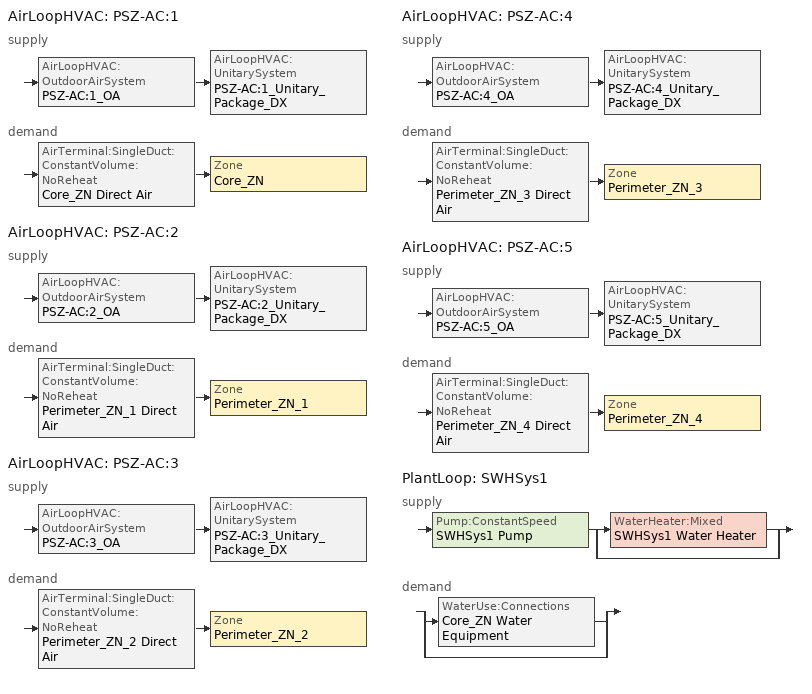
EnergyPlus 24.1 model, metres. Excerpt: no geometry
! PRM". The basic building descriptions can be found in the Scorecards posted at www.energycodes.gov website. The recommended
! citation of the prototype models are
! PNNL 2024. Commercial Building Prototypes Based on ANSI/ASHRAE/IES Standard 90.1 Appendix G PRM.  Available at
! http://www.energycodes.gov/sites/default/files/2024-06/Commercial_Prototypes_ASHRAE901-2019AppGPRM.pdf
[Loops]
AirLoopHVAC 'PSZ-AC:1'
 supply: AirLoopHVAC:OutdoorAirSystem 'PSZ-AC:1_OA' > AirLoopHVAC:UnitarySystem 'PSZ-AC:1_Unitary_Package_DX'
 demand: AirTerminal:SingleDuct:ConstantVolume:NoReheat 'Core_ZN Direct Air' > Zone 'Core_ZN'
AirLoopHVAC 'PSZ-AC:2'
 supply: AirLoopHVAC:OutdoorAirSystem 'PSZ-AC:2_OA' > AirLoopHVAC:UnitarySystem 'PSZ-AC:2_Unitary_Package_DX'
 demand: AirTerminal:SingleDuct:ConstantVolume:NoReheat 'Perimeter_ZN_1 Direct Air' > Zone 'Perimeter_ZN_1'
AirLoopHVAC 'PSZ-AC:3'
 supply: AirLoopHVAC:OutdoorAirSystem 'PSZ-AC:3_OA' > AirLoopHVAC:UnitarySystem 'PSZ-AC:3_Unitary_Package_DX'
 demand: AirTerminal:SingleDuct:ConstantVolume:NoReheat 'Perimeter_ZN_2 Direct Air' > Zone 'Perimeter_ZN_2'
AirLoopHVAC 'PSZ-AC:4'
 supply: AirLoopHVAC:OutdoorAirSystem 'PSZ-AC:4_OA' > AirLoopHVAC:UnitarySystem 'PSZ-AC:4_Unitary_Package_DX'
 demand: AirTerminal:SingleDuct:ConstantVolume:NoReheat 'Perimeter_ZN_3 Direct Air' > Zone 'Perimeter_ZN_3'
AirLoopHVAC 'PSZ-AC:5'
 supply: AirLoopHVAC:OutdoorAirSystem 'PSZ-AC:5_OA' > AirLoopHVAC:UnitarySystem 'PSZ-AC:5_Unitary_Package_DX'
 demand: AirTerminal:SingleDuct:ConstantVolume:NoReheat 'Perimeter_ZN_4 Direct Air' > Zone 'Perimeter_ZN_4'
PlantLoop 'SWHSys1'
 supply: Pump:ConstantSpeed 'SWHSys1 Pump' > split
  | WaterHeater:Mixed 'SWHSys1 Water Heater'
  | bypass
 demand: split
  | WaterUse:Connections 'Core_ZN Water Equipment'
  | bypass
[DesignSpecification:OutdoorAir] Outdoor Air Method=Flow/Area; Outdoor Air Flow per Zone Floor Area {m3/s-m2}=0.0004318
SZ DSOA Core_ZN; SZ DSOA Perimeter_ZN_1; SZ DSOA Perimeter_ZN_2; SZ DSOA Perimeter_ZN_3; SZ DSOA Perimeter_ZN_4
[DesignSpecification:ZoneAirDistribution]
CM DSZAD Building: Zone Air Distribution Effectiveness in Cooling Mode=1; Zone Air Distribution Effectiveness in Heating Mode=1
[Sizing:Zone] Zone Cooling Design Supply Air Temperature Input Method=SupplyAirTemperature; Zone Cooling Design Supply Air Temperature {C}=14; Zone Heating Design Supply Air Temperature Input Method=SupplyAirTemperature; Zone Heating Design Supply Air Temperature {C}=32.2211; Zone Cooling Design Supply Air Humidity Ratio {kgWater/kgDryAir}=0.0085; Zone Heating Design Supply Air Humidity Ratio {kgWater/kgDryAir}=0.008; Zone Heating Sizing Factor=1.15; Zone Cooling Sizing Factor=1.25; Cooling Design Air Flow Method=DesignDay; Cooling Design Air Flow Rate {m3/s}=0; Cooling Minimum Air Flow Fraction=0; Heating Design Air Flow Method=DesignDay; Heating Design Air Flow Rate {m3/s}=0; Zone Load Sizing Method=Sensible Load Only No Latent Load; Zone Latent Cooling Design Supply Air Humidity Ratio Input Method=HumidityRatioDifference; Zone Cooling Design Supply Air Humidity Ratio Difference {kgWater/kgDryAir}=0.005; Zone Latent Heating Design Supply Air Humidity Ratio Input Method=HumidityRatioDifference; Zone Humidification Design Supply Air Humidity Ratio Difference {kgWater/kgDryAir}=0.005
Name | Design Specification Outdoor Air Object
Core_ZN | SZ DSOA Core_ZN
Perimeter_ZN_1 | SZ DSOA Perimeter_ZN_1
Perimeter_ZN_2 | SZ DSOA Perimeter_ZN_2
Perimeter_ZN_3 | SZ DSOA Perimeter_ZN_3
Perimeter_ZN_4 | SZ DSOA Perimeter_ZN_4
[Sizing:System] Type of Load to Size On=Sensible; Design Outdoor Air Flow Rate {m3/s}=AUTOSIZE; Central Heating Maximum System Air Flow Ratio=1; Preheat Design Temperature {C}=7; Preheat Design Humidity Ratio {kgWater/kgDryAir}=0.008; Precool Design Humidity Ratio {kgWater/kgDryAir}=0.008; Central Cooling Design Supply Air Temperature {C}=12.7789; Central Heating Design Supply Air Temperature {C}=32.22; Type of Zone Sum to Use=NonCoincident; 100% Outdoor Air in Cooling=No; 100% Outdoor Air in Heating=No; Central Cooling Design Supply Air Humidity Ratio {kgWater/kgDryAir}=0.0085; Central Heating Design Supply Air Humidity Ratio {kgWater/kgDryAir}=0.008; Cooling Supply Air Flow Rate Method=DesignDay; Cooling Supply Air Flow Rate {m3/s}=0; Heating Supply Air Flow Rate Method=DesignDay; Heating Supply Air Flow Rate {m3/s}=0; System Outdoor Air Method=ZoneSum; Zone Maximum Outdoor Air Fraction=1; Cooling Design Capacity Method=CoolingDesignCapacity; Cooling Design Capacity {W}=autosize; Heating Design Capacity Method=HeatingDesignCapacity; Heating Design Capacity {W}=autosize; Central Cooling Capacity Control Method=OnOff
Name | Precool Design Temperature {C} | Cooling Fraction of Autosized Cooling Supply Air Flow Rate | Fraction of Autosized Cooling Design Capacity | Fraction of Autosized Heating Design Capacity
PSZ-AC:1 | 14 | 1.25 | 1.25 | 1.15
PSZ-AC:2; PSZ-AC:3; PSZ-AC:4; PSZ-AC:5 | 12.7789
[Sizing:Plant]
SWHSys1: Loop Type=Heating; Design Loop Exit Temperature {C}=48.89; Loop Design Temperature Difference {deltaC}=5
[ZoneControl:Thermostat] Control Type Schedule=Dual Zone Control Type Sched
Name | Zone or ZoneList | Control 1
Core_ZN Thermostat | Core_ZN | Core_ZN Dual SP Control
Perimeter_ZN_1 Thermostat | Perimeter_ZN_1 | Perimeter_ZN_1 Dual SP Control
Perimeter_ZN_2 Thermostat | Perimeter_ZN_2 | Perimeter_ZN_2 Dual SP Control
Perimeter_ZN_3 Thermostat | Perimeter_ZN_3 | Perimeter_ZN_3 Dual SP Control
Perimeter_ZN_4 Thermostat | Perimeter_ZN_4 | Perimeter_ZN_4 Dual SP Control
[ThermostatSetpoint:DualSetpoint]
Name | Heating Setpoint Temperature Schedule | Cooling Setpoint Temperature Schedule
Core_ZN Dual SP Control; Perimeter_ZN_1 Dual SP Control; Perimeter_ZN_3 Dual SP Control; Perimeter_ZN_4 Dual SP Control | HTGSETP_SCH_NO_OPTIMUM | CLGSETP_SCH_NO_OPTIMUM
Perimeter_ZN_2 Dual SP Control | HTGSETP_SCH_NO_OPTIMUM_w_SB | CLGSETP_SCH_NO_OPTIMUM_w_SB
[AirTerminal:SingleDuct:ConstantVolume:NoReheat] Availability Schedule=Always_On; Maximum Air Flow Rate {m3/s}=AUTOSIZE
Core_ZN Direct Air; Perimeter_ZN_1 Direct Air; Perimeter_ZN_2 Direct Air; Perimeter_ZN_3 Direct Air; Perimeter_ZN_4 Direct Air
[Zone equipment]
Core_ZN: Core_ZN Direct Air
Perimeter_ZN_1: Perimeter_ZN_1 Direct Air
Perimeter_ZN_2: Perimeter_ZN_2 Direct Air
Perimeter_ZN_3: Perimeter_ZN_3 Direct Air
Perimeter_ZN_4: Perimeter_ZN_4 Direct Air
[Fan:OnOff] Availability Schedule=HVACOperationSchd; Pressure Rise {Pa}=966.867; Maximum Flow Rate {m3/s}=autosize; Motor In Airstream Fraction=1
Name | Fan Total Efficiency | Motor Efficiency
PSZ-AC:1 Fan; PSZ-AC:2 Fan; PSZ-AC:4 Fan | 0.56225 | 0.865
PSZ-AC:3 Fan; PSZ-AC:5 Fan | 0.55575 | 0.855
[Coil:Cooling:DX:SingleSpeed] Availability Schedule=Always_On; Gross Rated Total Cooling Capacity {W}=AUTOSIZE; Gross Rated Sensible Heat Ratio=AUTOSIZE; Gross Rated Cooling COP {W/W}=3; Rated Air Flow Rate {m3/s}=AUTOSIZE; Total Cooling Capacity Function of Temperature Curve=SmDXalt_CapFT; Total Cooling Capacity Function of Flow Fraction Curve=SmDXalt_CapFF; Energy Input Ratio Function of Temperature Curve=SmDXalt_EIRFT; Energy Input Ratio Function of Flow Fraction Curve=SmDXalt_EIRFF; Part Load Fraction Correlation Curve=SmDXalt_PLR
PSZ-AC:1 Cooling Coil; PSZ-AC:2 Cooling Coil; PSZ-AC:3 Cooling Coil; PSZ-AC:4 Cooling Coil; PSZ-AC:5 Cooling Coil
[Coil:Heating:Fuel] Availability Schedule=Always_On; Fuel Type=NaturalGas; Burner Efficiency=0.8; Nominal Capacity {W}=AUTOSIZE; On Cycle Parasitic Electric Load {W}=0; Off Cycle Parasitic Fuel Load {W}=0
PSZ-AC:1 Heating Coil; PSZ-AC:2 Heating Coil; PSZ-AC:3 Heating Coil; PSZ-AC:4 Heating Coil; PSZ-AC:5 Heating Coil
[AirLoopHVAC:UnitarySystem] Control Type=Load; Dehumidification Control Type=None; Availability Schedule=Always_On; Fan Placement=DrawThrough; DX Heating Coil Sizing Ratio=1; Use DOAS DX Cooling Coil=No; Minimum Supply Air Temperature {C}=2; Latent Load Control=SensibleOnlyLoadControl; Cooling Supply Air Flow Rate Method=SupplyAirFlowRate; Cooling Supply Air Flow Rate {m3/s}=AUTOSIZE; Heating Supply Air Flow Rate Method=SupplyAirFlowRate; Heating Supply Air Flow Rate {m3/s}=AUTOSIZE; No Load Supply Air Flow Rate Method=SupplyAirFlowRate; No Load Supply Air Flow Rate {m3/s}=AUTOSIZE; No Load Supply Air Flow Rate Control Set To Low Speed=No; Maximum Supply Air Temperature {C}=AUTOSIZE
Name | Controlling Zone or Thermostat Location | Supply Fan | Supply Air Fan Operating Mode Schedule | Heating Coil | Cooling Coil
PSZ-AC:1_Unitary_Package_DX | Core_ZN | PSZ-AC:1 Fan | HVACOperationSchd | PSZ-AC:1 Heating Coil | PSZ-AC:1 Cooling Coil
PSZ-AC:2_Unitary_Package_DX | Perimeter_ZN_1 | PSZ-AC:2 Fan | HVACOperationSchd | PSZ-AC:2 Heating Coil | PSZ-AC:2 Cooling Coil
PSZ-AC:3_Unitary_Package_DX | Perimeter_ZN_2 | PSZ-AC:3 Fan | HVACOperationSchd_w_SB | PSZ-AC:3 Heating Coil | PSZ-AC:3 Cooling Coil
PSZ-AC:4_Unitary_Package_DX | Perimeter_ZN_3 | PSZ-AC:4 Fan | HVACOperationSchd | PSZ-AC:4 Heating Coil | PSZ-AC:4 Cooling Coil
PSZ-AC:5_Unitary_Package_DX | Perimeter_ZN_4 | PSZ-AC:5 Fan | HVACOperationSchd | PSZ-AC:5 Heating Coil | PSZ-AC:5 Cooling Coil
[Controller:OutdoorAir] Minimum Outdoor Air Flow Rate {m3/s}=AUTOSIZE; Maximum Outdoor Air Flow Rate {m3/s}=AUTOSIZE; Economizer Control Type=FixedDryBulb; Economizer Control Action Type=ModulateFlow; Economizer Maximum Limit Dry-Bulb Temperature {C}=23.889; Economizer Maximum Limit Enthalpy {J/kg}=64000; Lockout Type=LockoutWithHeating; Minimum Limit Type=FixedMinimum; Minimum Outdoor Air Schedule=MinOA_MotorizedDamper_Sched
PSZ-AC:1_OA_Controller; PSZ-AC:2_OA_Controller; PSZ-AC:3_OA_Controller; PSZ-AC:4_OA_Controller; PSZ-AC:5_OA_Controller
[Controller:MechanicalVentilation] Availability Schedule=MinOA_MotorizedDamper_Sched; Demand Controlled Ventilation=No; System Outdoor Air Method=ZoneSum; Design Specification Zone Air Distribution Object Name 1=CM DSZAD Building
Name | Zone or ZoneList 1 | Design Specification Outdoor Air Object Name 1
Core_ZN_DCV | Core_ZN | SZ DSOA Core_ZN
Perimeter_ZN_1_DCV | Perimeter_ZN_1 | SZ DSOA Perimeter_ZN_1
Perimeter_ZN_2_DCV | Perimeter_ZN_2 | SZ DSOA Perimeter_ZN_2
Perimeter_ZN_3_DCV | Perimeter_ZN_3 | SZ DSOA Perimeter_ZN_3
Perimeter_ZN_4_DCV | Perimeter_ZN_4 | SZ DSOA Perimeter_ZN_4
[AirLoopHVAC] Design Supply Air Flow Rate {m3/s}=AUTOSIZE
PSZ-AC:1; PSZ-AC:2; PSZ-AC:3; PSZ-AC:4; PSZ-AC:5
[Pump:ConstantSpeed]
SWHSys1 Pump: Design Flow Rate {m3/s}=autosize; Design Pump Head {Pa}=0.001; Design Power Consumption {W}=AUTOSIZE; Motor Efficiency=0.3; Fraction of Motor Inefficiencies to Fluid Stream=0; Pump Control Type=Intermittent
[WaterHeater:Mixed]
SWHSys1 Water Heater: Tank Volume {m3}=0.1514; Setpoint Temperature Schedule=SHWSys1 Water Heater Setpoint Temperature Schedule; Deadband Temperature Difference {deltaC}=0.1; Maximum Temperature Limit {C}=85; Heater Control Type=Cycle; Heater Maximum Capacity {W}=11722.84; Heater Fuel Type=Electricity; Heater Thermal Efficiency=1; Off Cycle Parasitic Fuel Consumption Rate {W}=0; Off Cycle Parasitic Fuel Type=Electricity; Off Cycle Parasitic Heat Fraction to Tank=0; On Cycle Parasitic Fuel Consumption Rate {W}=0; On Cycle Parasitic Fuel Type=Electricity; Ambient Temperature Indicator=zone; Ambient Temperature Zone=CORE_ZN; Off Cycle Loss Coefficient to Ambient Temperature {W/K}=1.20598; On Cycle Loss Coefficient to Ambient Temperature {W/K}=1.20598; Peak Use Flow Rate {m3/s}=4.048e-06; Use Flow Rate Fraction Schedule=BLDG_SWH_SCH
[PlantLoop]
SWHSys1: Fluid Type=WATER; Plant Equipment Operation Scheme=SWHSys1 Loop Operation Scheme List; Maximum Loop Temperature {C}=48.89; Minimum Loop Temperature {C}=10; Maximum Loop Flow Rate {m3/s}=AUTOSIZE; Minimum Loop Flow Rate {m3/s}=0; Plant Loop Volume {m3}=AUTOSIZE; Load Distribution Scheme=Optimal
[PlantEquipmentList]
SWHSys1 Equipment List: SWHSys1 Water Heater
[PlantEquipmentOperation:HeatingLoad]
SWHSys1 Operation Scheme: Load Range 1 Lower Limit {W}=0; Load Range 1 Upper Limit {W}=1000000000000000; Range 1 Equipment List=SWHSys1 Equipment List
[PlantEquipmentOperationSchemes]
SWHSys1 Loop Operation Scheme List: Control Scheme 1=SWHSys1 Operation Scheme; Control Scheme 1 Schedule=PlantOnSched
[SetpointManager:Scheduled]
SWHSys1 Loop Setpoint Manager: Control Variable=Temperature; Schedule=SHWSys1-Loop-Temp-Schedule; Setpoint Node or NodeList=SWHSys1 Supply Outlet Node
[SetpointManager:SingleZone:Heating] Control Variable=Temperature; Minimum Supply Air Temperature {C}=12.7789; Maximum Supply Air Temperature {C}=32.2211
Name | Control Zone | Setpoint Node or NodeList
SupAirTemp MngrCore_ZN - Htg | Core_ZN | PSZ-AC:1 Supply Equipment Outlet Node
SupAirTemp MngrPerimeter_ZN_1 - Htg | Perimeter_ZN_1 | PSZ-AC:2 Supply Equipment Outlet Node
SupAirTemp MngrPerimeter_ZN_2 - Htg | Perimeter_ZN_2 | PSZ-AC:3 Supply Equipment Outlet Node
SupAirTemp MngrPerimeter_ZN_3 - Htg | Perimeter_ZN_3 | PSZ-AC:4 Supply Equipment Outlet Node
SupAirTemp MngrPerimeter_ZN_4 - Htg | Perimeter_ZN_4 | PSZ-AC:5 Supply Equipment Outlet Node
[SetpointManager:SingleZone:Cooling] Control Variable=Temperature; Minimum Supply Air Temperature {C}=12.7789; Maximum Supply Air Temperature {C}=32.2211
Name | Control Zone | Setpoint Node or NodeList
SupAirTemp MngrCore_ZN - Clg | Core_ZN | PSZ-AC:1 Zone Equipment Inlet Node
SupAirTemp MngrPerimeter_ZN_1 - Clg | Perimeter_ZN_1 | PSZ-AC:2 Zone Equipment Inlet Node
SupAirTemp MngrPerimeter_ZN_2 - Clg | Perimeter_ZN_2 | PSZ-AC:3 Zone Equipment Inlet Node
SupAirTemp MngrPerimeter_ZN_3 - Clg | Perimeter_ZN_3 | PSZ-AC:4 Zone Equipment Inlet Node
SupAirTemp MngrPerimeter_ZN_4 - Clg | Perimeter_ZN_4 | PSZ-AC:5 Zone Equipment Inlet Node
[SetpointManager:MixedAir] Control Variable=Temperature
Name | Setpoint Node or NodeList
PSZ-AC:1_OAMixed Air Temp Manager | PSZ-AC:1 Mixed Air Outlet
PSZ-AC:1_CoolC SAT Manager | PSZ-AC:1 Cooling Coil Outlet
PSZ-AC:1_HeatC MixedAir Manager | PSZ-AC:1 Heating Coil Outlet
PSZ-AC:2_OAMixed Air Temp Manager | PSZ-AC:2 Mixed Air Outlet
PSZ-AC:2_CoolC SAT Manager | PSZ-AC:2 Cooling Coil Outlet
PSZ-AC:2_HeatC MixedAir Manager | PSZ-AC:2 Heating Coil Outlet
PSZ-AC:3_OAMixed Air Temp Manager | PSZ-AC:3 Mixed Air Outlet
PSZ-AC:3_CoolC SAT Manager | PSZ-AC:3 Cooling Coil Outlet
PSZ-AC:3_HeatC MixedAir Manager | PSZ-AC:3 Heating Coil Outlet
PSZ-AC:4_OAMixed Air Temp Manager | PSZ-AC:4 Mixed Air Outlet
PSZ-AC:4_CoolC SAT Manager | PSZ-AC:4 Cooling Coil Outlet
PSZ-AC:4_HeatC MixedAir Manager | PSZ-AC:4 Heating Coil Outlet
PSZ-AC:5_OAMixed Air Temp Manager | PSZ-AC:5 Mixed Air Outlet
PSZ-AC:5_CoolC SAT Manager | PSZ-AC:5 Cooling Coil Outlet
PSZ-AC:5_HeatC MixedAir Manager | PSZ-AC:5 Heating Coil Outlet
[WaterUse:Equipment]
Core_ZN Water Equipment: Peak Flow Rate {m3/s}=4.048e-06; Flow Rate Fraction Schedule=BLDG_SWH_SCH; Target Temperature Schedule=Core_ZN Water Equipment Temp Sched; Hot Water Supply Temperature Schedule=Core_ZN Water Equipment Hot Supply Temp Sched; Zone=Core_ZN; Sensible Fraction Schedule=Core_ZN Water Equipment Sensible fract sched; Latent Fraction Schedule=Core_ZN Water Equipment Latent fract sched
[WaterUse:Connections]
Core_ZN Water Equipment: Water Use Equipment 1=Core_ZN Water Equipment
[Schedule:Compact]
BLDG_SWH_SCH: Through: 12/31, For: WeekDays, Until: 7:00, 0, Until: 8:00, 0.27, Until: 9:00, 0.55, Until: 11:00, 0.64, Until: 12:00, 0.82, Until: 13:00, 1, Until: 14:00, 0.91, Until: 16:00, 0.55, Until: 17:00, 0.73, Until: 19:00, 0.37, Until: 20:00, 0.18, Until: 21:00, 0.27, Until: 22:00, 0.09, Until: 24:00, 0, For: Weekends, Until: 24:00, 0, For: Holiday, Until: 24:00, 0, For: WinterDesignDay, Until: 7:00, 0, Until: 8:00, 0.27, Until: 9:00, 0.55, Until: 11:00, 0.64, Until: 12:00, 0.82, Until: 13:00, 1, Until: 14:00, 0.91, Until: 16:00, 0.55, Until: 17:00, 0.73, Until: 19:00, 0.37, Until: 20:00, 0.18, Until: 21:00, 0.27, Until: 22:00, 0.09, Until: 24:00, 0, For: SummerDesignDay, Until: 7:00, 0, Until: 8:00, 0.27, Until: 9:00, 0.55, Until: 11:00, 0.64, Until: 12:00, 0.82, Until: 13:00, 1, Until: 14:00, 0.91, Until: 16:00, 0.55, Until: 17:00, 0.73, Until: 19:00, 0.37, Until: 20:00, 0.18, Until: 21:00, 0.27, Until: 22:00, 0.09, Until: 24:00, 0, For: CustomDay1, Until: 24:00, 0, For: CustomDay2, Until: 24:00, 0
ALWAYS_ON; PlantOnSched: Through: 12/31, For: AllDays, Until: 24:00, 1
HVACOperationSchd: Through: 12/31, For: Weekdays SummerDesignDay, Until: 06:00, 0, Until: 19:00, 1, Until: 24:00, 0, For: Weedends WinterDesignDay, Until: 24:00, 0, For: Holidays AllOtherDays, Until: 24:00, 0
HVACOperationSchd_w_SB: Through: 12/31, For: Weekdays, Until: 01:00, 0, Until: 02:00, 0, Until: 03:00, 0, Until: 04:00, 0, Until: 05:00, 0, Until: 06:00, 0, Until: 07:00, 1, Until: 08:00, 1, Until: 09:00, 1, Until: 10:00, 1, Until: 11:00, 0, Until: 12:00, 1, Until: 13:00, 0, Until: 14:00, 1, Until: 15:00, 0, Until: 16:00, 1, Until: 17:00, 1, Until: 18:00, 1, Until: 19:00, 1, Until: 20:00, 0, Until: 21:00, 0, Until: 22:00, 0, Until: 23:00, 0, Until: 24:00, 0, For: Weekends, Until: 01:00, 0, Until: 02:00, 0, Until: 03:00, 0, Until: 04:00, 0, Until: 05:00, 0, Until: 06:00, 0, Until: 07:00, 0, Until: 08:00, 0, Until: 09:00, 0, Until: 10:00, 0, Until: 11:00, 0, Until: 12:00, 0, Until: 13:00, 0, Until: 14:00, 0, Until: 15:00, 0, Until: 16:00, 0, Until: 17:00, 0, Until: 18:00, 0, Until: 19:00, 0, Until: 20:00, 0, Until: 21:00, 0, Until: 22:00, 0, Until: 23:00, 0, Until: 24:00, 0, For: SummerDesignDay, Until: 06:00, 0, Until: 19:00, 1, Until: 24:00, 0, For: WinterDesignDay, Until: 24:00, 0, For: Holidays AllOtherDays, Until: 24:00, 0
HTGSETP_SCH_NO_OPTIMUM: Through: 12/31, For: WeekDays, Until: 6:00, 15.56, Until: 7:00, 21.11, Until: 19:00, 21.11, Until: 24:00, 15.56, For: Weekends, Until: 24:00, 15.56, For: Holiday, Until: 24:00, 15.56, For: WinterDesignDay, Until: 24:00, 21.11, For: SummerDesignDay, Until: 24:00, 15.56, For: CustomDay1, Until: 24:00, 15.56, For: CustomDay2, Until: 24:00, 15.56
HTGSETP_SCH_NO_OPTIMUM_w_SB: Through: 12/31, For: Weekdays, Until: 01:00, 15.56, Until: 02:00, 15.56, Until: 03:00, 15.56, Until: 04:00, 15.56, Until: 05:00, 15.56, Until: 06:00, 15.56, Until: 07:00, 21.11, Until: 08:00, 21.11, Until: 09:00, 21.11, Until: 10:00, 21.11, Until: 11:00, 20.5544, Until: 12:00, 21.11, Until: 13:00, 20.5544, Until: 14:00, 21.11, Until: 15:00, 20.5544, Until: 16:00, 21.11, Until: 17:00, 21.11, Until: 18:00, 21.11, Until: 19:00, 21.11, Until: 20:00, 15.56, Until: 21:00, 15.56, Until: 22:00, 15.56, Until: 23:00, 15.56, Until: 24:00, 15.56, For: Weekends, Until: 01:00, 15.56, Until: 02:00, 15.56, Until: 03:00, 15.56, Until: 04:00, 15.56, Until: 05:00, 15.56, Until: 06:00, 15.56, Until: 07:00, 15.56, Until: 08:00, 15.56, Until: 09:00, 15.56, Until: 10:00, 15.56, Until: 11:00, 15.56, Until: 12:00, 15.56, Until: 13:00, 15.56, Until: 14:00, 15.56, Until: 15:00, 15.56, Until: 16:00, 15.56, Until: 17:00, 15.56, Until: 18:00, 15.56, Until: 19:00, 15.56, Until: 20:00, 15.56, Until: 21:00, 15.56, Until: 22:00, 15.56, Until: 23:00, 15.56, Until: 24:00, 15.56, For: Holiday, Until: 24:00, 15.56, For: WinterDesignDay, Until: 24:00, 21.11, For: SummerDesignDay, Until: 24:00, 15.56, For: CustomDay1, Until: 24:00, 15.56, For: CustomDay2, Until: 24:00, 15.56
CLGSETP_SCH_NO_OPTIMUM: Through: 12/31, For: WeekDays, Until: 6:00, 29.44, Until: 7:00, 23.89, Until: 18:00, 23.89, Until: 24:00, 29.44, For: Weekends, Until: 24:00, 29.44, For: Holiday, Until: 24:00, 29.44, For: WinterDesignDay, Until: 24:00, 29.44, For: SummerDesignDay, Until: 24:00, 23.89, For: CustomDay1, Until: 24:00, 29.44, For: CustomDay2, Until: 24:00, 29.44
CLGSETP_SCH_NO_OPTIMUM_w_SB: Through: 12/31, For: Weekdays, Until: 01:00, 29.44, Until: 02:00, 29.44, Until: 03:00, 29.44, Until: 04:00, 29.44, Until: 05:00, 29.44, Until: 06:00, 29.44, Until: 07:00, 23.89, Until: 08:00, 23.89, Until: 09:00, 23.89, Until: 10:00, 23.89, Until: 11:00, 24.4456, Until: 12:00, 23.89, Until: 13:00, 24.4456, Until: 14:00, 23.89, Until: 15:00, 24.4456, Until: 16:00, 23.89, Until: 17:00, 23.89, Until: 18:00, 23.89, Until: 19:00, 29.44, Until: 20:00, 29.44, Until: 21:00, 29.44, Until: 22:00, 29.44, Until: 23:00, 29.44, Until: 24:00, 29.44, For: Weekends, Until: 01:00, 29.44, Until: 02:00, 29.44, Until: 03:00, 29.44, Until: 04:00, 29.44, Until: 05:00, 29.44, Until: 06:00, 29.44, Until: 07:00, 29.44, Until: 08:00, 29.44, Until: 09:00, 29.44, Until: 10:00, 29.44, Until: 11:00, 29.44, Until: 12:00, 29.44, Until: 13:00, 29.44, Until: 14:00, 29.44, Until: 15:00, 29.44, Until: 16:00, 29.44, Until: 17:00, 29.44, Until: 18:00, 29.44, Until: 19:00, 29.44, Until: 20:00, 29.44, Until: 21:00, 29.44, Until: 22:00, 29.44, Until: 23:00, 29.44, Until: 24:00, 29.44, For: Holiday, Until: 24:00, 29.44, For: WinterDesignDay, Until: 24:00, 29.44, For: SummerDesignDay, Until: 24:00, 23.89, For: CustomDay1, Until: 24:00, 29.44, For: CustomDay2, Until: 24:00, 29.44
MinOA_MotorizedDamper_Sched: Through: 12/31, For: Weekdays SummerDesignDay, Until: 07:00, 0, Until: 19:00, 1, Until: 24:00, 0, For: Weekends WinterDesignDay, Until: 24:00, 0, For: Holidays AllOtherDays, Until: 24:00, 0
Dual Zone Control Type Sched: Through: 12/31, For: AllDays, Until: 24:00, 4
Core_ZN Water Equipment Latent fract sched: Through: 12/31, For: AllDays, Until: 24:00, 0.05
Core_ZN Water Equipment Sensible fract sched: Through: 12/31, For: AllDays, Until: 24:00, 0.2
Core_ZN Water Equipment Temp Sched: Through: 12/31, For: AllDays, Until: 24:00, 48.8
Core_ZN Water Equipment Hot Supply Temp Sched: Through: 12/31, For: AllDays, Until: 24:00, 55
SHWSys1-Loop-Temp-Schedule: Through: 12/31, For: AllDays, Until: 24:00, 60
SHWSys1 Water Heater Setpoint Temperature Schedule: Through: 12/31, For: AllDays, Until: 24:00, 60.1
[Curve:Quadratic]
Name | Coefficient1 Constant | Coefficient2 x | Coefficient3 x**2 | Minimum Value of x | Maximum Value of x
SmDXalt_CapFF | 0.8 | 0.2 | 0 | 0.5 | 1.5
SmDXalt_EIRFF | 1.156 | -0.1816 | 0.0256 | 0.5 | 1.5
SmDXalt_PLR | 0.85 | 0.15 | 0 | 0 | 1
[Curve:Biquadratic] Minimum Value of x=12.77778; Maximum Value of x=23.88889; Minimum Value of y=21.11111; Maximum Value of y=46.11111
Name | Coefficient1 Constant | Coefficient2 x | Coefficient3 x**2 | Coefficient4 y | Coefficient5 y**2 | Coefficient6 x*y
SmDXalt_CapFT | 0.766956 | 0.0107756 | -4.14703e-05 | 0.00134961 | -0.000261144 | 0.000457488
SmDXalt_EIRFT | 0.297145 | 0.0430933 | -0.000748766 | 0.00597727 | 0.000482112 | -0.000956448
